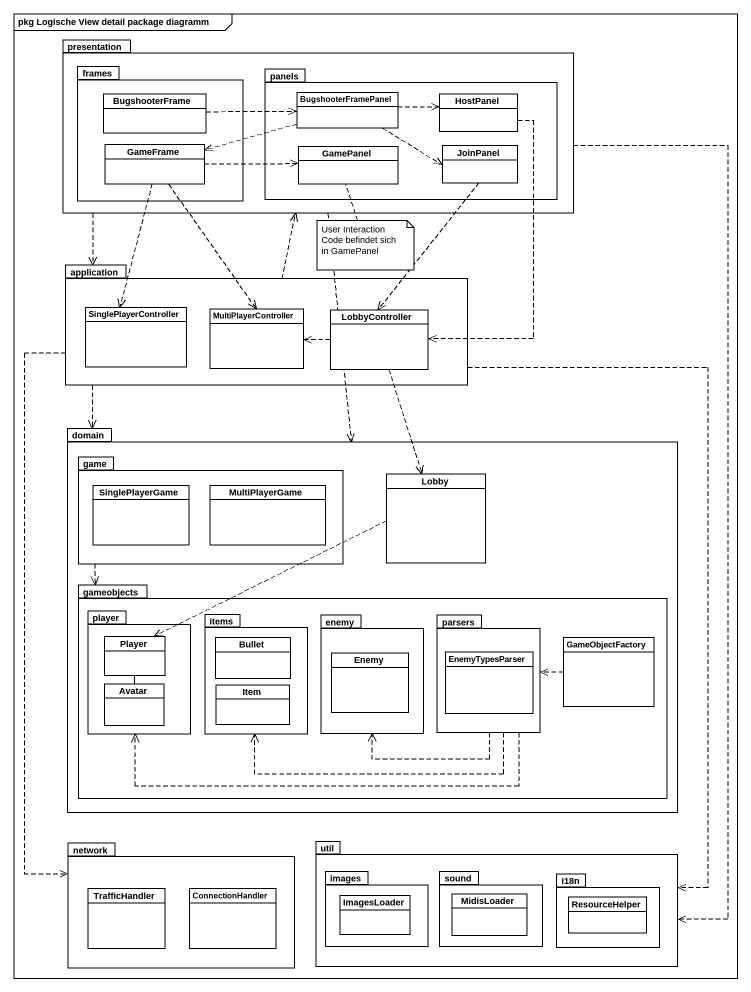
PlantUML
@startuml
mainframe pkg Logische View detail package diagramm
hide circle
hide empty members
package presentation {
  package frames {
    class BugshooterFrame
    class GameFrame
  }
  package panels {
    class BugshooterFramePanel
    class HostPanel
    class GamePanel
    class JoinPanel
  }
}
package application {
  class SinglePlayerController
  class MultiPlayerController
  class LobbyController
}
package domain {
  package game {
    class SinglePlayerGame
    class MultiPlayerGame
  }
  class Lobby
  package gameobjects {
    package player {
      class Player
      class Avatar
    }
    package items {
      class Bullet
      class Item
    }
    package enemy {
      class Enemy
    }
    package parsers {
      class EnemyTypesParser
    }
    class GameObjectFactory
  }
}
package "network" as network_ {
  class TrafficHandler
  class ConnectionHandler
}
package util {
  package images {
    class ImagesLoader
  }
  package sound {
    class MidisLoader
  }
  package i18n {
    class ResourceHelper
  }
}
presentation ..> application
presentation ..> domain
presentation ..> util
BugshooterFrame .right.> BugshooterFramePanel
BugshooterFramePanel .right.> HostPanel
BugshooterFramePanel .left.> GameFrame
BugshooterFramePanel .right.> JoinPanel
HostPanel ..> LobbyController
GameFrame .right.> GamePanel
GameFrame ..> SinglePlayerController
GameFrame ..> MultiPlayerController
JoinPanel ..> LobbyController
application .up.> presentation
application ..> domain
application ..> network_
application ..> util
LobbyController .left.> MultiPlayerController
LobbyController ..> Lobby
game ..> gameobjects
Lobby .left.> Player
parsers .left.> player
parsers .left.> items
parsers .left.> enemy
Player -- Avatar
GameObjectFactory .left.> parsers
note bottom of GamePanel : User Interaction Code befindet sich in GamePanel
@enduml
